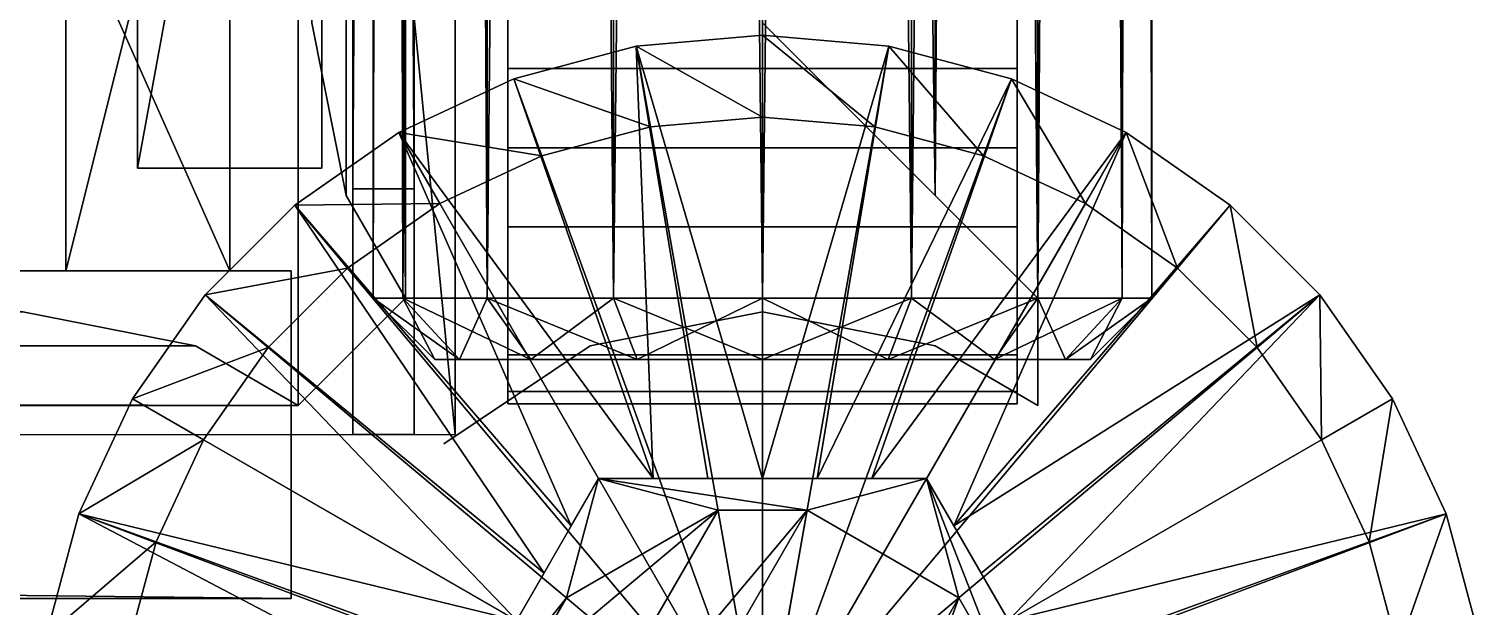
# Model space of a CAD drawing. Header units: centimetres. Extents: x -66.3 to 12.3, y -19.3 to 19.3.
# Drawn here: x 8.693 to 12.231, y -17.118 to -15.71 of the extents above; entities that cross this region are included whole.
import ezdxf

# ---------------------------------------------------------------- set-up
doc = ezdxf.new("R2010")
doc.units = ezdxf.units.CM
for name, color, linetype, true_color in [('chrom', 9, 'Continuous', 0xbebebe), ('Metall verzinkt', 8, 'Continuous', 0x6f6f6f), ('plastik schwarz', 250, 'Continuous', 0x282828), ('reinweiss', 254, 'Continuous', 0xdddddd), ('transparent', 7, 'Continuous', 0xfafafa)]:
    doc.layers.add(name, color=color, linetype=linetype, true_color=true_color)

# ---------------------------------------------------------------- blocks, each defined once
blk = doc.blocks.new('stdklemmhalter_19HIY991')
at = {"layer": 'Metall verzinkt'}
for points in [[(0, 0.85, -0.6215), (-0.1931, 0.8084, -0.6215), (-0.1931, 0.8084, 0.6215), (0, 0.85, 0.6215)], [(0.625, 0, -0.6215), (-0.1931, 0.8084, -0.6215), (0, 0.85, -0.6215)], [(0.625, 0, 0.6215), (0, 0.85, 0.6215), (-0.1931, 0.8084, 0.6215)], [(0.1931, 0.8084, -0.6215), (0, 0.85, -0.6215), (0, 0.85, 0.6215), (0.1931, 0.8084, 0.6215)], [(0.625, 0, -0.6215), (0, 0.85, -0.6215), (0.1931, 0.8084, -0.6215)], [(0.625, 0, 0.6215), (0.1931, 0.8084, 0.6215), (0, 0.85, 0.6215)], [(-0.1931, 0.8084, -0.6215), (-0.3674, 0.6877, -0.6215), (-0.3674, 0.6877, 0.6215), (-0.1931, 0.8084, 0.6215)], [(0.625, 0, -0.6215), (-0.3674, 0.6877, -0.6215), (-0.1931, 0.8084, -0.6215)], [(0.625, 0, 0.6215), (-0.1931, 0.8084, 0.6215), (-0.3674, 0.6877, 0.6215)], [(0.3674, 0.6877, -0.6215), (0.1931, 0.8084, -0.6215), (0.1931, 0.8084, 0.6215), (0.3674, 0.6877, 0.6215)], [(0.625, 0, -0.6215), (0.1931, 0.8084, -0.6215), (0.3674, 0.6877, -0.6215)], [(0.625, 0, 0.6215), (0.3674, 0.6877, 0.6215), (0.1931, 0.8084, 0.6215)], [(-0.3674, 0.6877, -0.6215), (-0.5056, 0.4996, -0.6215), (-0.5056, 0.4996, 0.6215), (-0.3674, 0.6877, 0.6215)], [(0.625, 0, -0.6215), (-0.5056, 0.4996, -0.6215), (-0.3674, 0.6877, -0.6215)], [(0.625, 0, 0.6215), (-0.3674, 0.6877, 0.6215), (-0.5056, 0.4996, 0.6215)], [(0.5056, 0.4996, -0.6215), (0.3674, 0.6877, -0.6215), (0.3674, 0.6877, 0.6215), (0.5056, 0.4996, 0.6215)], [(0.625, 0, -0.6215), (0.3674, 0.6877, -0.6215), (0.5056, 0.4996, -0.6215)], [(0.625, 0, 0.6215), (0.5056, 0.4996, 0.6215), (0.3674, 0.6877, 0.6215)], [(-0.5056, 0.4996, -0.6215), (-0.5944, 0.2627, -0.6215), (-0.5944, 0.2627, 0.6215), (-0.5056, 0.4996, 0.6215)], [(0.625, 0, -0.6215), (-0.5944, 0.2627, -0.6215), (-0.5056, 0.4996, -0.6215)], [(0.625, 0, 0.6215), (-0.5056, 0.4996, 0.6215), (-0.5944, 0.2627, 0.6215)], [(0.5944, 0.2627, -0.6215), (0.5056, 0.4996, -0.6215), (0.5056, 0.4996, 0.6215), (0.5944, 0.2627, 0.6215)], [(0.625, 0, -0.6215), (0.5056, 0.4996, -0.6215), (0.5944, 0.2627, -0.6215)], [(0.625, 0, 0.6215), (0.5944, 0.2627, 0.6215), (0.5056, 0.4996, 0.6215)], [(-0.5944, 0.2627, -0.6215), (-0.625, 0, -0.6215), (-0.625, 0, 0.6215), (-0.5944, 0.2627, 0.6215)], [(0.625, 0, -0.6215), (-0.625, 0, -0.6215), (-0.5944, 0.2627, -0.6215)], [(0.625, 0, 0.6215), (-0.5944, 0.2627, 0.6215), (-0.625, 0, 0.6215)], [(0.625, 0, -0.6215), (0.5944, 0.2627, -0.6215), (0.5944, 0.2627, 0.6215), (0.625, 0, 0.6215)], [(-0.625, 0, -0.6215), (-0.5944, -0.2627, -0.6215), (-0.5944, -0.2627, 0.6215), (-0.625, 0, 0.6215)], [(0.625, 0, -0.6215), (-0.5944, -0.2627, -0.6215), (-0.625, 0, -0.6215)], [(0.625, 0, 0.6215), (-0.625, 0, 0.6215), (-0.5944, -0.2627, 0.6215)], [(0.625, 0, -0.6215), (-0.5056, -0.4996, -0.6215), (-0.5944, -0.2627, -0.6215)], [(0.625, 0, 0.6215), (-0.5944, -0.2627, 0.6215), (-0.5056, -0.4996, 0.6215)], [(0.625, 0, -0.6215), (-0.3674, -0.6877, -0.6215), (-0.5056, -0.4996, -0.6215)], [(0.625, 0, 0.6215), (-0.5056, -0.4996, 0.6215), (-0.3674, -0.6877, 0.6215)], [(0.625, 0, -0.6215), (-0.1931, -0.8084, -0.6215), (-0.3674, -0.6877, -0.6215)], [(0.625, 0, 0.6215), (-0.3674, -0.6877, 0.6215), (-0.1931, -0.8084, 0.6215)], [(0.625, 0, -0.6215), (0, -0.85, -0.6215), (-0.1931, -0.8084, -0.6215)], [(0.625, 0, 0.6215), (-0.1931, -0.8084, 0.6215), (0, -0.85, 0.6215)], [(0.625, 0, -0.6215), (0.1931, -0.8084, -0.6215), (0, -0.85, -0.6215)], [(0.625, 0, 0.6215), (0, -0.85, 0.6215), (0.1931, -0.8084, 0.6215)], [(0.625, 0, -0.6215), (0.3674, -0.6877, -0.6215), (0.1931, -0.8084, -0.6215)], [(0.625, 0, 0.6215), (0.1931, -0.8084, 0.6215), (0.3674, -0.6877, 0.6215)], [(0.625, 0, -0.6215), (0.5056, -0.4996, -0.6215), (0.3674, -0.6877, -0.6215)], [(0.625, 0, 0.6215), (0.3674, -0.6877, 0.6215), (0.5056, -0.4996, 0.6215)], [(0.625, 0, -0.6215), (0.5944, -0.2627, -0.6215), (0.5056, -0.4996, -0.6215)], [(0.625, 0, 0.6215), (0.5056, -0.4996, 0.6215), (0.5944, -0.2627, 0.6215)], [(0.5944, -0.2627, -0.6215), (0.625, 0, -0.6215), (0.625, 0, 0.6215), (0.5944, -0.2627, 0.6215)], [(-0.5944, -0.2627, -0.6215), (-0.5056, -0.4996, -0.6215), (-0.5056, -0.4996, 0.6215), (-0.5944, -0.2627, 0.6215)], [(0.5056, -0.4996, -0.6215), (0.5944, -0.2627, -0.6215), (0.5944, -0.2627, 0.6215), (0.5056, -0.4996, 0.6215)], [(-0.5056, -0.4996, -0.6215), (-0.3674, -0.6877, -0.6215), (-0.3674, -0.6877, 0.6215), (-0.5056, -0.4996, 0.6215)], [(0.3674, -0.6877, -0.6215), (0.5056, -0.4996, -0.6215), (0.5056, -0.4996, 0.6215), (0.3674, -0.6877, 0.6215)], [(-0.3674, -0.6877, -0.6215), (-0.1931, -0.8084, -0.6215), (-0.1931, -0.8084, 0.6215), (-0.3674, -0.6877, 0.6215)], [(0.1931, -0.8084, -0.6215), (0.3674, -0.6877, -0.6215), (0.3674, -0.6877, 0.6215), (0.1931, -0.8084, 0.6215)], [(-0.1931, -0.8084, -0.6215), (0, -0.85, -0.6215), (0, -0.85, 0.6215), (-0.1931, -0.8084, 0.6215)], [(0, -0.85, -0.6215), (0.1931, -0.8084, -0.6215), (0.1931, -0.8084, 0.6215), (0, -0.85, 0.6215)]]:
    blk.add_3dface(points, dxfattribs=at)
blk = doc.blocks.new('GeometrySelector_19HIY994')
for points in [[(2.35, -16.3, 0.4), (2.35, 16.2, 0.4), (-0.85, 16.2, 0.4)], [(-0.85, -16.3, 0.4), (2.35, -16.3, 0.4), (-0.85, 16.2, 0.4)], [(-0.85, 16.2, 0.4), (-0.85, 16.2, -2.1), (-0.85, -8.8, -2.1)], [(-0.85, 16.2, 0.4), (-0.85, -8.8, -2.1), (-0.85, -8.8, 0.4)], [(-0.85, 16.2, -2.4), (-0.85, 15, -2.4), (-0.85, 14.7, -2.1)], [(-0.85, 16.2, -2.1), (-0.85, 16.2, -2.4), (-0.85, 14.7, -2.1)], [(-0.85, 14.7, -3.8), (-0.85, 15, -3.5), (-0.85, 16.2, -3.5)], [(-0.85, 14.7, -3.8), (-0.85, 16.2, -3.5), (-0.85, 16.2, -3.8)], [(-0.85, 16.2, -4.4), (-0.85, 15.6, -5), (-0.85, -8.2, -5)], [(-0.85, 16.2, -4.4), (-0.85, -8.2, -5), (-0.85, -8.8, -4.4)], [(-0.85, -8.8, -3.8), (-0.85, 16.2, -3.8), (-0.85, 16.2, -4.4)], [(-0.85, -8.8, -4.4), (-0.85, -8.8, -3.8), (-0.85, 16.2, -4.4)], [(-0.85, 16.2, -3.5), (-0.85, 15, -3.5), (-0.85, 15, -2.4)], [(-0.85, 16.2, -2.4), (-0.85, 16.2, -3.5), (-0.85, 15, -2.4)], [(-0.75, 16.2, -2.4), (-0.75, 15, -2.4), (-0.75, 14.7, -2.1)], [(-0.75, 16.2, -2.1), (-0.75, 16.2, -2.4), (-0.75, 14.7, -2.1)], [(-0.75, 14.7, -3.8), (-0.75, 15, -3.5), (-0.75, 16.2, -3.5)], [(-0.75, 14.7, -3.8), (-0.75, 16.2, -3.5), (-0.75, 16.2, -3.8)], [(-0.75, 16.2, -4.4), (-0.75, 16.2, -1.5), (-0.6, 16.2, -1.5)], [(-0.75, 16.2, -4.4), (-0.6, 16.2, -1.5), (-0.6, 16.2, -4.4)], [(-0.75, 16.2, -3.5), (-0.75, 15, -3.5), (-0.75, 15, -2.4)], [(-0.75, 16.2, -2.4), (-0.75, 16.2, -3.5), (-0.75, 15, -2.4)], [(-0.75, 16.2, -2.1), (-0.75, -8.8, -2.1), (-0.75, -8.8, -1.5)], [(-0.75, 16.2, -1.5), (-0.75, 16.2, -2.1), (-0.75, -8.8, -1.5)], [(-0.75, -8.8, -1.5), (-0.75, 15.6, -0.9), (-0.75, 16.2, -1.5)], [(-0.75, 16.2, -4.4), (-0.75, 15.6, -5), (-0.75, -8.8, -4.4)], [(-0.75, -8.8, -4.4), (-0.75, -8.8, -3.8), (-0.75, 16.2, -3.8)], [(-0.75, -8.8, -4.4), (-0.75, 16.2, -3.8), (-0.75, 16.2, -4.4)], [(-0.6, 14.7, -2.1), (-0.6, 15, -2.4), (-0.6, 16.2, -2.4)], [(-0.6, 14.7, -2.1), (-0.6, 16.2, -2.4), (-0.6, 16.2, -2.1)], [(-0.6, 16.2, -3.5), (-0.6, 15, -3.5), (-0.6, 14.7, -3.8)], [(-0.6, 16.2, -3.8), (-0.6, 16.2, -3.5), (-0.6, 14.7, -3.8)], [(-0.6, 15, -2.4), (-0.6, 15, -3.5), (-0.6, 16.2, -3.5)], [(-0.6, 15, -2.4), (-0.6, 16.2, -3.5), (-0.6, 16.2, -2.4)], [(-0.6, -8.8, -1.5), (-0.6, -8.8, -2.1), (-0.6, 16.2, -2.1)], [(-0.6, -8.8, -1.5), (-0.6, 16.2, -2.1), (-0.6, 16.2, -1.5)], [(-0.6, 16.2, -1.5), (-0.6, 15.6, -0.9), (-0.6, -8.8, -1.5)], [(-0.6, -8.8, -4.4), (-0.6, 15.6, -5), (-0.6, 16.2, -4.4)], [(-0.6, 16.2, -3.8), (-0.6, -8.8, -3.8), (-0.6, -8.8, -4.4)], [(-0.6, 16.2, -4.4), (-0.6, 16.2, -3.8), (-0.6, -8.8, -4.4)], [(-0.6, 15.6, -0.9), (-0.75, 15.6, -0.9), (-0.75, -8.2, -0.9)], [(-0.6, 15.6, -0.9), (-0.75, -8.2, -0.9), (-0.6, -8.2, -0.9)], [(-0.75, -8.8, -1.5), (-0.75, -8.2, -0.9), (-0.75, 15.6, -0.9)], [(-0.75, 15.6, -5), (-0.75, -8.2, -5), (-0.75, -8.8, -4.4)], [(-0.6, -8.2, -5), (-0.75, -8.2, -5), (-0.75, 15.6, -5)], [(-0.6, -8.2, -5), (-0.75, 15.6, -5), (-0.6, 15.6, -5)], [(-0.6, 15.6, -0.9), (-0.6, -8.2, -0.9), (-0.6, -8.8, -1.5)], [(-0.6, -8.8, -4.4), (-0.6, -8.2, -5), (-0.6, 15.6, -5)]]:
    blk.add_3dface(points)
blk = doc.blocks.new('einschubtuergelenk_r_19HIY99')
at = {"layer": 'chrom'}
blk.add_blockref('GeometrySelector_19HIY994', (0, 0), dxfattribs=at)
blk = doc.blocks.new('GeometrySelector_19HIY993')
for points in [[(0.2, 1, -2), (0.2, 0.4, -2.6), (-0.2, 0.4, -2.6)], [(0.2, 1, -2), (-0.2, 0.4, -2.6), (-0.2, 1, -2)], [(0.2, 1, -0.4), (0.2, 1, -2), (-0.2, 1, -2)], [(0.2, 1, -0.4), (-0.2, 1, -2), (-0.2, 1, -0.4)], [(-0.2, 1, -0.4), (-0.2, -1, -0.4), (0.2, -1, -0.4)], [(0.2, 1, -0.4), (-0.2, 1, -0.4), (0.2, -1, -0.4)], [(-0.2, 1, -2), (-0.2, 0.4, -2.6), (-0.2, 0.4, -0.4)], [(-0.2, 1, -0.4), (-0.2, 1, -2), (-0.2, 0.4, -0.4)], [(0.2, 0.4, -0.4), (0.2, 0.4, -2.6), (0.2, 1, -2)], [(0.2, 0.4, -0.4), (0.2, 1, -2), (0.2, 1, -0.4)], [(0.2, 0.4, -2.6), (0.2, -3.9, -2.6), (-0.2, -3.9, -2.6)], [(0.2, 0.4, -2.6), (-0.2, -3.9, -2.6), (-0.2, 0.4, -2.6)], [(-0.2, -1, -0.4), (-0.2, 0.4, -0.4), (-0.2, 0.4, -2.6)], [(-0.2, -1, -0.4), (-0.2, 0.4, -2.6), (-0.2, -1, -2.6)], [(0.2, 0.4, -2.6), (0.2, 0.4, -0.4), (0.2, -1, -0.4)], [(0.2, -1, -2.6), (0.2, 0.4, -2.6), (0.2, -1, -0.4)], [(0.2, -1, -1.3), (0.2, -1, -0.4), (-0.2, -1, -0.4)], [(0.2, -1, -1.3), (-0.2, -1, -0.4), (-0.2, -1, -1.3)], [(-0.2, -1, -1.3), (-0.2, -6.1, -1.3), (0.2, -6.1, -1.3)], [(0.2, -1, -1.3), (-0.2, -1, -1.3), (0.2, -6.1, -1.3)], [(-0.2, -1, -2.6), (-0.2, -3.9, -2.6), (-0.2, -3.9, -1.3)], [(-0.2, -1, -1.3), (-0.2, -1, -2.6), (-0.2, -3.9, -1.3)], [(0.2, -3.9, -1.3), (0.2, -3.9, -2.6), (0.2, -1, -2.6)], [(0.2, -3.9, -1.3), (0.2, -1, -2.6), (0.2, -1, -1.3)], [(0.2, -4.5, -3.2), (-0.2, -4.5, -3.2), (-0.2, -3.9, -2.6)], [(0.2, -4.5, -3.2), (-0.2, -3.9, -2.6), (0.2, -3.9, -2.6)], [(-0.2, -3.9, -2.6), (-0.2, -4.5, -3.2), (-0.2, -4.5, -1.3)], [(-0.2, -3.9, -1.3), (-0.2, -3.9, -2.6), (-0.2, -4.5, -1.3)], [(0.2, -4.5, -1.3), (0.2, -4.5, -3.2), (0.2, -3.9, -2.6)], [(0.2, -4.5, -1.3), (0.2, -3.9, -2.6), (0.2, -3.9, -1.3)], [(0.2, -4.5, -4.5), (0.2, -5.1, -5.1), (-0.2, -5.1, -5.1)], [(0.2, -4.5, -4.5), (-0.2, -5.1, -5.1), (-0.2, -4.5, -4.5)], [(0.2, -4.5, -3.2), (0.2, -4.5, -4.5), (-0.2, -4.5, -4.5)], [(0.2, -4.5, -3.2), (-0.2, -4.5, -4.5), (-0.2, -4.5, -3.2)], [(-0.2, -5.1, -1.3), (-0.2, -4.5, -1.3), (-0.2, -4.5, -4.5)], [(-0.2, -5.1, -1.3), (-0.2, -4.5, -4.5), (-0.2, -5.1, -5.1)], [(0.2, -4.5, -4.5), (0.2, -4.5, -1.3), (0.2, -5.1, -1.3)], [(0.2, -5.1, -5.1), (0.2, -4.5, -4.5), (0.2, -5.1, -1.3)], [(0.2, -6.1, -5.1), (-0.2, -6.1, -5.1), (-0.2, -5.1, -5.1)], [(0.2, -6.1, -5.1), (-0.2, -5.1, -5.1), (0.2, -5.1, -5.1)], [(-0.2, -5.1, -5.1), (-0.2, -6.1, -5.1), (-0.2, -6.1, -1.3)], [(-0.2, -5.1, -1.3), (-0.2, -5.1, -5.1), (-0.2, -6.1, -1.3)], [(0.2, -6.1, -1.3), (0.2, -6.1, -5.1), (0.2, -5.1, -5.1)], [(0.2, -6.1, -1.3), (0.2, -5.1, -5.1), (0.2, -5.1, -1.3)], [(-0.2, -6.1, -1.3), (-0.2, -6.1, -5.1), (0.2, -6.1, -5.1)], [(0.2, -6.1, -1.3), (-0.2, -6.1, -1.3), (0.2, -6.1, -5.1)]]:
    blk.add_3dface(points)
blk = doc.blocks.new('einschubtuerhalter_19HIY991')
at = {"layer": 'chrom'}
blk.add_blockref('GeometrySelector_19HIY993', (0, 0), dxfattribs=at)
blk = doc.blocks.new('GeometrySelector_19HIY995')
for points in [[(-36.35, 16.35, 0.4), (36.35, 16.35, 0.4), (36.35, 16.35, -0.4)], [(-36.35, 16.35, 0.4), (36.35, 16.35, -0.4), (-36.35, 16.35, -0.4)], [(-36.35, -16.35, -0.4), (-36.35, -16.35, 0.4), (-36.35, 16.35, 0.4)], [(-36.35, 16.35, -0.4), (-36.35, -16.35, -0.4), (-36.35, 16.35, 0.4)], [(36.35, -16.35, -0.4), (36.35, -16.35, 0.4), (-36.35, -16.35, 0.4)], [(-36.35, -16.35, -0.4), (36.35, -16.35, -0.4), (-36.35, -16.35, 0.4)]]:
    blk.add_3dface(points)
blk = doc.blocks.new('einschubtuer350_19HIY99')
at = {"layer": 'reinweiss'}
blk.add_blockref('GeometrySelector_19HIY995', (0, 0), dxfattribs=at)
blk = doc.blocks.new('GeometrySelector_19HIY996')
at = {"layer": 'plastik schwarz'}
for points in [[(0, 0.6928, 1.1), (0, 1.775, 0.6), (-0.3082, 1.748, 0.6)], [(0, 1.775, 0.2), (0, 1.575), (-0.3082, 1.748, 0.2)], [(0, 1.775, 0.6), (0, 1.775, 0.2), (-0.3082, 1.748, 0.2)], [(0, 1.775, 0.6), (-0.3082, 1.748, 0.2), (-0.3082, 1.748, 0.6)], [(0, 0.6928, 1.1), (0.3082, 1.748, 0.6), (0, 1.775, 0.6)], [(0.2735, 1.5511), (0, 1.575), (0, 1.775, 0.2)], [(0.3082, 1.748, 0.2), (0.2735, 1.5511), (0, 1.775, 0.2)], [(0.3082, 1.748, 0.6), (0.3082, 1.748, 0.2), (0, 1.775, 0.2)], [(0.3082, 1.748, 0.6), (0, 1.775, 0.2), (0, 1.775, 0.6)], [(-0.6071, 1.668, 0.6), (-0.2667, 0.6928, 1.1), (-0.3082, 1.748, 0.6)], [(-0.3082, 1.748, 0.2), (-0.2735, 1.5511), (-0.6071, 1.668, 0.2)], [(-0.3082, 1.748, 0.6), (-0.3082, 1.748, 0.2), (-0.6071, 1.668, 0.2)], [(-0.3082, 1.748, 0.6), (-0.6071, 1.668, 0.2), (-0.6071, 1.668, 0.6)], [(0, 0.6928, 1.1), (-0.3082, 1.748, 0.6), (-0.1333, 0.6928, 1.1)], [(-0.2667, 0.6928, 1.1), (-0.1333, 0.6928, 1.1), (-0.3082, 1.748, 0.6)], [(0, 1.575), (-0.2735, 1.5511), (-0.3082, 1.748, 0.2)], [(0, 0.6928, 1.1), (0.1333, 0.6928, 1.1), (0.3082, 1.748, 0.6)], [(0.1333, 0.6928, 1.1), (0.6071, 1.668, 0.6), (0.3082, 1.748, 0.6)], [(0.5387, 1.48), (0.2735, 1.5511), (0.3082, 1.748, 0.2)], [(0.6071, 1.668, 0.2), (0.5387, 1.48), (0.3082, 1.748, 0.2)], [(0.6071, 1.668, 0.6), (0.6071, 1.668, 0.2), (0.3082, 1.748, 0.2)], [(0.6071, 1.668, 0.6), (0.3082, 1.748, 0.2), (0.3082, 1.748, 0.6)], [(-0.2667, 0.6928, 1.1), (-0.6071, 1.668, 0.6), (-0.8875, 1.5372, 0.6)], [(-0.6071, 1.668, 0.2), (-0.5387, 1.48), (-0.8875, 1.5372, 0.2)], [(-0.6071, 1.668, 0.6), (-0.6071, 1.668, 0.2), (-0.8875, 1.5372, 0.2)], [(-0.6071, 1.668, 0.6), (-0.8875, 1.5372, 0.2), (-0.8875, 1.5372, 0.6)], [(-0.2735, 1.5511), (-0.5387, 1.48), (-0.6071, 1.668, 0.2)], [(0.1333, 0.6928, 1.1), (0.2667, 0.6928, 1.1), (0.6071, 1.668, 0.6)], [(0.2667, 0.6928, 1.1), (0.8875, 1.5372, 0.6), (0.6071, 1.668, 0.6)], [(0.7875, 1.364), (0.5387, 1.48), (0.6071, 1.668, 0.2)], [(0.8875, 1.5372, 0.2), (0.7875, 1.364), (0.6071, 1.668, 0.2)], [(0.8875, 1.5372, 0.6), (0.8875, 1.5372, 0.2), (0.6071, 1.668, 0.2)], [(0.8875, 1.5372, 0.6), (0.6071, 1.668, 0.2), (0.6071, 1.668, 0.6)], [(0, 0), (-0.2735, 1.5511), (0, 1.575)], [(0, 0), (0, 1.575), (0.2735, 1.5511)], [(-0.4667, 0.5774, 1.1), (-0.8875, 1.5372, 0.6), (-1.1409, 1.3597, 0.6)], [(-0.8875, 1.5372, 0.2), (-0.7875, 1.364), (-1.1409, 1.3597, 0.2)], [(-0.8875, 1.5372, 0.6), (-0.8875, 1.5372, 0.2), (-1.1409, 1.3597, 0.2)], [(-0.8875, 1.5372, 0.6), (-1.1409, 1.3597, 0.2), (-1.1409, 1.3597, 0.6)], [(-0.4667, 0.5774, 1.1), (-0.4, 0.6928, 1.1), (-0.8875, 1.5372, 0.6)], [(-0.2667, 0.6928, 1.1), (-0.8875, 1.5372, 0.6), (-0.4, 0.6928, 1.1)], [(-0.5387, 1.48), (-0.7875, 1.364), (-0.8875, 1.5372, 0.2)], [(0, 0), (-0.5387, 1.48), (-0.2735, 1.5511)], [(0, 0), (0.2735, 1.5511), (0.5387, 1.48)], [(0.2667, 0.6928, 1.1), (0.4, 0.6928, 1.1), (0.8875, 1.5372, 0.6)], [(0.4667, 0.5774, 1.1), (0.8875, 1.5372, 0.6), (0.4, 0.6928, 1.1)], [(0.4667, 0.5774, 1.1), (1.1409, 1.3597, 0.6), (0.8875, 1.5372, 0.6)], [(1.0124, 1.2065), (0.7875, 1.364), (0.8875, 1.5372, 0.2)], [(1.1409, 1.3597, 0.2), (1.0124, 1.2065), (0.8875, 1.5372, 0.2)], [(1.1409, 1.3597, 0.6), (1.1409, 1.3597, 0.2), (0.8875, 1.5372, 0.2)], [(1.1409, 1.3597, 0.6), (0.8875, 1.5372, 0.2), (0.8875, 1.5372, 0.6)], [(0, 0), (-0.7875, 1.364), (-0.5387, 1.48)], [(0, 0), (0.5387, 1.48), (0.7875, 1.364)], [(-0.5333, 0.4619, 1.1), (-1.1409, 1.3597, 0.6), (-1.3597, 1.1409, 0.6)], [(-1.1409, 1.3597, 0.2), (-1.0124, 1.2065), (-1.3597, 1.1409, 0.2)], [(-1.1409, 1.3597, 0.6), (-1.1409, 1.3597, 0.2), (-1.3597, 1.1409, 0.2)], [(-1.1409, 1.3597, 0.6), (-1.3597, 1.1409, 0.2), (-1.3597, 1.1409, 0.6)], [(-0.7875, 1.364), (-1.0124, 1.2065), (-1.1409, 1.3597, 0.2)], [(-0.5333, 0.4619, 1.1), (-0.4667, 0.5774, 1.1), (-1.1409, 1.3597, 0.6)], [(0, 0), (-1.0124, 1.2065), (-0.7875, 1.364)], [(0, 0), (0.7875, 1.364), (1.0124, 1.2065)], [(1.1409, 1.3597, 0.6), (0.4667, 0.5774, 1.1), (1.3597, 1.1409, 0.6)], [(1.2065, 1.0124), (1.0124, 1.2065), (1.1409, 1.3597, 0.2)], [(1.3597, 1.1409, 0.2), (1.2065, 1.0124), (1.1409, 1.3597, 0.2)], [(1.3597, 1.1409, 0.6), (1.3597, 1.1409, 0.2), (1.1409, 1.3597, 0.2)], [(1.3597, 1.1409, 0.6), (1.1409, 1.3597, 0.2), (1.1409, 1.3597, 0.6)], [(-1.0124, 1.2065), (-1.2065, 1.0124), (-1.3597, 1.1409, 0.2)], [(0, 0), (-1.2065, 1.0124), (-1.0124, 1.2065)], [(0, 0), (1.0124, 1.2065), (1.2065, 1.0124)], [(-0.6, 0.3464, 1.1), (-1.3597, 1.1409, 0.6), (-1.5372, 0.8875, 0.6)], [(-1.3597, 1.1409, 0.2), (-1.2065, 1.0124), (-1.5372, 0.8875, 0.2)], [(-1.3597, 1.1409, 0.6), (-1.3597, 1.1409, 0.2), (-1.5372, 0.8875, 0.2)], [(-1.3597, 1.1409, 0.6), (-1.5372, 0.8875, 0.2), (-1.5372, 0.8875, 0.6)], [(-0.6, 0.3464, 1.1), (-0.5333, 0.4619, 1.1), (-1.3597, 1.1409, 0.6)], [(0.4667, 0.5774, 1.1), (0.5333, 0.4619, 1.1), (1.3597, 1.1409, 0.6)], [(0.6, 0.3464, 1.1), (1.3597, 1.1409, 0.6), (0.5333, 0.4619, 1.1)], [(0.6, 0.3464, 1.1), (1.5372, 0.8875, 0.6), (1.3597, 1.1409, 0.6)], [(1.364, 0.7875), (1.2065, 1.0124), (1.3597, 1.1409, 0.2)], [(1.5372, 0.8875, 0.2), (1.364, 0.7875), (1.3597, 1.1409, 0.2)], [(1.5372, 0.8875, 0.6), (1.5372, 0.8875, 0.2), (1.3597, 1.1409, 0.2)], [(1.5372, 0.8875, 0.6), (1.3597, 1.1409, 0.2), (1.3597, 1.1409, 0.6)], [(-1.2065, 1.0124), (-1.364, 0.7875), (-1.5372, 0.8875, 0.2)], [(0, 0), (-1.364, 0.7875), (-1.2065, 1.0124)], [(0, 0), (1.2065, 1.0124), (1.364, 0.7875)], [(-0.6, 0.3464, 1.1), (-1.5372, 0.8875, 0.6), (-1.668, 0.6071, 0.6)], [(-1.5372, 0.8875, 0.2), (-1.364, 0.7875), (-1.668, 0.6071, 0.2)], [(-1.5372, 0.8875, 0.6), (-1.5372, 0.8875, 0.2), (-1.668, 0.6071, 0.2)], [(-1.5372, 0.8875, 0.6), (-1.668, 0.6071, 0.2), (-1.668, 0.6071, 0.6)], [(0.6, 0.3464, 1.1), (1.668, 0.6071, 0.6), (1.5372, 0.8875, 0.6)], [(1.48, 0.5387), (1.364, 0.7875), (1.5372, 0.8875, 0.2)], [(1.668, 0.6071, 0.2), (1.48, 0.5387), (1.5372, 0.8875, 0.2)], [(1.668, 0.6071, 0.6), (1.668, 0.6071, 0.2), (1.5372, 0.8875, 0.2)], [(1.668, 0.6071, 0.6), (1.5372, 0.8875, 0.2), (1.5372, 0.8875, 0.6)], [(-1.364, 0.7875), (-1.48, 0.5387), (-1.668, 0.6071, 0.2)], [(0, 0), (-1.48, 0.5387), (-1.364, 0.7875)], [(0, 0), (1.364, 0.7875), (1.48, 0.5387)], [(-0.4, 0.6928, 1.75), (-0.4, 0.6928, 1.1), (-0.8, 0, 1.1)], [(-0.4, 0.6928, 1.75), (-0.8, 0, 1.1), (-0.8, 0, 1.75)], [(-0.4788, 0.4017, 2), (-0.4, 0.6928, 1.75), (-0.8, 0, 1.75)], [(-0.4788, 0.4017, 2), (-0.1085, 0.6155, 2), (-0.4, 0.6928, 1.75)], [(0.4, 0.6928, 1.75), (0.4, 0.6928, 1.1), (-0.4, 0.6928, 1.1)], [(0.4, 0.6928, 1.75), (-0.4, 0.6928, 1.1), (-0.4, 0.6928, 1.75)], [(0.1085, 0.6155, 2), (0.4, 0.6928, 1.75), (-0.4, 0.6928, 1.75)], [(0.1085, 0.6155, 2), (-0.4, 0.6928, 1.75), (-0.1085, 0.6155, 2)], [(0.1085, 0.6155, 2), (0.4788, 0.4017, 2), (0.4, 0.6928, 1.75)], [(0.8, 0, 1.75), (0.8, 0, 1.1), (0.4, 0.6928, 1.1)], [(0.8, 0, 1.75), (0.4, 0.6928, 1.1), (0.4, 0.6928, 1.75)], [(0.5873, 0.2138, 2), (0.8, 0, 1.75), (0.4, 0.6928, 1.75)], [(0.5873, 0.2138, 2), (0.4, 0.6928, 1.75), (0.4788, 0.4017, 2)], [(-1.748, 0.3082, 0.6), (-0.7333, 0.1155, 1.1), (-1.668, 0.6071, 0.6)], [(-1.668, 0.6071, 0.2), (-1.48, 0.5387), (-1.748, 0.3082, 0.2)], [(-1.668, 0.6071, 0.6), (-1.668, 0.6071, 0.2), (-1.748, 0.3082, 0.2)], [(-1.668, 0.6071, 0.6), (-1.748, 0.3082, 0.2), (-1.748, 0.3082, 0.6)], [(-0.6, 0.3464, 1.1), (-1.668, 0.6071, 0.6), (-0.6667, 0.2309, 1.1)], [(-0.7333, 0.1155, 1.1), (-0.6667, 0.2309, 1.1), (-1.668, 0.6071, 0.6)], [(-0.5873, -0.2138, 2), (-0.4788, -0.4017, 2), (0.1085, 0.6155, 2)], [(-0.1085, 0.6155, 2), (-0.5873, -0.2138, 2), (0.1085, 0.6155, 2)], [(-0.5873, 0.2138, 2), (-0.5873, -0.2138, 2), (-0.1085, 0.6155, 2)], [(-0.4788, 0.4017, 2), (-0.5873, 0.2138, 2), (-0.1085, 0.6155, 2)], [(0.1085, 0.6155, 2), (-0.4788, -0.4017, 2), (-0.1085, -0.6155, 2)], [(0.1085, 0.6155, 2), (-0.1085, -0.6155, 2), (0.4788, 0.4017, 2)], [(0.6, 0.3464, 1.1), (0.6667, 0.2309, 1.1), (1.668, 0.6071, 0.6)], [(0.6667, 0.2309, 1.1), (1.748, 0.3082, 0.6), (1.668, 0.6071, 0.6)], [(1.5511, 0.2735), (1.48, 0.5387), (1.668, 0.6071, 0.2)], [(1.748, 0.3082, 0.2), (1.5511, 0.2735), (1.668, 0.6071, 0.2)], [(1.748, 0.3082, 0.6), (1.748, 0.3082, 0.2), (1.668, 0.6071, 0.2)], [(1.748, 0.3082, 0.6), (1.668, 0.6071, 0.2), (1.668, 0.6071, 0.6)], [(-1.48, 0.5387), (-1.5511, 0.2735), (-1.748, 0.3082, 0.2)], [(0, 0), (-1.5511, 0.2735), (-1.48, 0.5387)], [(0, 0), (1.48, 0.5387), (1.5511, 0.2735)], [(-0.4788, 0.4017, 2), (-0.8, 0, 1.75), (-0.5873, 0.2138, 2)], [(0.4788, 0.4017, 2), (-0.1085, -0.6155, 2), (0.1085, -0.6155, 2)], [(0.4788, 0.4017, 2), (0.1085, -0.6155, 2), (0.5873, 0.2138, 2)]]:
    blk.add_3dface(points, dxfattribs=at)
blk = doc.blocks.new('hallerfuss_19HIY993')
blk.add_blockref('GeometrySelector_19HIY996', (0, 0))
blk = doc.blocks.new('blech350_750_19HIY99')
at = {"layer": 'reinweiss'}
for points in [[(-36.367, -16.6289, 0.6717), (36.367, -16.6289, 0.6717), (36.367, 16.6289, 0.6718)], [(-36.367, 16.6289, 0.6718), (-36.367, -16.6289, 0.6717), (36.367, 16.6289, 0.6718)], [(36.367, 16.6289, 0.6718), (36.367, -16.6289, 0.6717), (-36.367, -16.6289, 0.6717)], [(36.367, 16.6289, 0.6718), (-36.367, -16.6289, 0.6717), (-36.367, 16.6289, 0.6718)], [(36.6289, -16.367, 0.6717), (36.6289, 16.367, 0.6718), (36.367, 16.6289, 0.6718)], [(36.367, -16.6289, 0.6717), (36.6289, -16.367, 0.6717), (36.367, 16.6289, 0.6718)], [(36.367, 16.6289, 0.6718), (36.6289, 16.367, 0.6718), (36.6289, -16.367, 0.6717)], [(36.367, 16.6289, 0.6718), (36.6289, -16.367, 0.6717), (36.367, -16.6289, 0.6717)], [(36.4837, 16.1162, 0.421), (36.6289, 16.367, 0.6718), (36.6289, -16.367, 0.6717)], [(36.6289, -16.367, 0.6717), (36.6289, 16.367, 0.6718), (36.4837, 16.1162, 0.421)], [(36.4837, 16.1162, 0.421), (36.4837, -16.1162, 0.421), (36.4, -15.6953, 0)], [(36.4, -15.6953, 0), (36.4837, -16.1162, 0.421), (36.4837, 16.1162, 0.421)], [(36.4837, -16.1162, 0.421), (36.4837, 16.1162, 0.421), (36.6289, -16.367, 0.6717)], [(36.6289, -16.367, 0.6717), (36.4837, 16.1162, 0.421), (36.4837, -16.1162, 0.421)], [(35.6953, -16.4, 0), (36.1162, -16.4837, 0.421), (-36.1162, -16.4837, 0.421)], [(-36.1162, -16.4837, 0.421), (36.1162, -16.4837, 0.421), (35.6953, -16.4, 0)], [(36.367, -16.6289, 0.6717), (-36.367, -16.6289, 0.6717), (-36.1162, -16.4837, 0.421)], [(-36.1162, -16.4837, 0.421), (-36.367, -16.6289, 0.6717), (36.367, -16.6289, 0.6717)], [(36.367, -16.6289, 0.6717), (-36.1162, -16.4837, 0.421), (36.1162, -16.4837, 0.421)], [(36.1162, -16.4837, 0.421), (-36.1162, -16.4837, 0.421), (36.367, -16.6289, 0.6717)]]:
    blk.add_3dface(points, dxfattribs=at)
blk = doc.blocks.new('GeometrySelector_19HIY998')
for points in [[(-0.5, -0.5, -0.5), (-0.5, 0.5, -0.5), (0.5, 0.5, -0.5)], [(0.5, 0.5, -0.5), (0.5, -0.5, -0.5), (-0.5, -0.5, -0.5)], [(-0.5, -0.5, -0.5), (-0.5, -0.5, 0.5), (-0.5, 0.5, 0.5)], [(-0.5, 0.5, 0.5), (-0.5, 0.5, -0.5), (-0.5, -0.5, -0.5)], [(0.5, 0.5, 0.5), (-0.5, 0.5, 0.5), (-0.5, -0.5, 0.5)], [(-0.5, -0.5, 0.5), (0.5, -0.5, 0.5), (0.5, 0.5, 0.5)], [(0.5, -0.5, -0.5), (0.5, 0.5, -0.5), (0.5, 0.5, 0.5)], [(0.5, 0.5, 0.5), (0.5, -0.5, 0.5), (0.5, -0.5, -0.5)], [(-0.5, -0.5, -0.5), (0.5, -0.5, -0.5), (0.5, -0.5, 0.5)], [(0.5, -0.5, 0.5), (-0.5, -0.5, 0.5), (-0.5, -0.5, -0.5)]]:
    blk.add_3dface(points)
blk = doc.blocks.new('blech350_750_19HIY991')
at = {"layer": 'reinweiss'}
for points in [[(-36.367, -16.6289, 0.6717), (36.367, -16.6289, 0.6717), (36.367, 16.6289, 0.6718)], [(-36.367, 16.6289, 0.6718), (-36.367, -16.6289, 0.6717), (36.367, 16.6289, 0.6718)], [(36.367, 16.6289, 0.6718), (36.367, -16.6289, 0.6717), (-36.367, -16.6289, 0.6717)], [(36.367, 16.6289, 0.6718), (-36.367, -16.6289, 0.6717), (-36.367, 16.6289, 0.6718)], [(36.6289, -16.367, 0.6717), (36.6289, 16.367, 0.6718), (36.367, 16.6289, 0.6718)], [(36.367, -16.6289, 0.6717), (36.6289, -16.367, 0.6717), (36.367, 16.6289, 0.6718)], [(36.367, 16.6289, 0.6718), (36.6289, 16.367, 0.6718), (36.6289, -16.367, 0.6717)], [(36.367, 16.6289, 0.6718), (36.6289, -16.367, 0.6717), (36.367, -16.6289, 0.6717)], [(36.4837, 16.1162, 0.421), (36.6289, 16.367, 0.6718), (36.6289, -16.367, 0.6717)], [(36.6289, -16.367, 0.6717), (36.6289, 16.367, 0.6718), (36.4837, 16.1162, 0.421)], [(36.4837, 16.1162, 0.421), (36.4837, -16.1162, 0.421), (36.4, -15.6953, 0)], [(36.4, -15.6953, 0), (36.4837, -16.1162, 0.421), (36.4837, 16.1162, 0.421)], [(36.4837, -16.1162, 0.421), (36.4837, 16.1162, 0.421), (36.6289, -16.367, 0.6717)], [(36.6289, -16.367, 0.6717), (36.4837, 16.1162, 0.421), (36.4837, -16.1162, 0.421)], [(35.6953, -16.4, 0), (36.1162, -16.4837, 0.421), (-36.1162, -16.4837, 0.421)], [(-36.1162, -16.4837, 0.421), (36.1162, -16.4837, 0.421), (35.6953, -16.4, 0)], [(36.367, -16.6289, 0.6717), (-36.367, -16.6289, 0.6717), (-36.1162, -16.4837, 0.421)], [(-36.1162, -16.4837, 0.421), (-36.367, -16.6289, 0.6717), (36.367, -16.6289, 0.6717)], [(36.367, -16.6289, 0.6717), (-36.1162, -16.4837, 0.421), (36.1162, -16.4837, 0.421)], [(36.1162, -16.4837, 0.421), (-36.1162, -16.4837, 0.421), (36.367, -16.6289, 0.6717)]]:
    blk.add_3dface(points, dxfattribs=at)
at = {"layer": 'transparent', "xscale": 0.45, "yscale": 2.45, "zscale": 0.5}
blk.add_blockref('GeometrySelector_19HIY998', (36.2, -14.825, 0.5), dxfattribs=at)
blk = doc.blocks.new('blech350_350_19HIY99')
at = {"layer": 'reinweiss'}
for points in [[(-16.367, 16.6289, 0.6718), (16.367, 16.6289, 0.6718), (16.1162, 16.4837, 0.421)], [(-16.367, 16.6289, 0.6718), (16.1162, 16.4837, 0.421), (-16.1162, 16.4837, 0.421)], [(-16.367, -16.6289, 0.6717), (16.367, -16.6289, 0.6717), (16.367, 16.6289, 0.6718)], [(-16.367, 16.6289, 0.6718), (-16.367, -16.6289, 0.6717), (16.367, 16.6289, 0.6718)], [(16.1162, 16.4837, 0.421), (16.367, 16.6289, 0.6718), (-16.367, 16.6289, 0.6718)], [(-16.1162, 16.4837, 0.421), (16.1162, 16.4837, 0.421), (-16.367, 16.6289, 0.6718)], [(16.367, 16.6289, 0.6718), (16.367, -16.6289, 0.6717), (-16.367, -16.6289, 0.6717)], [(16.367, 16.6289, 0.6718), (-16.367, -16.6289, 0.6717), (-16.367, 16.6289, 0.6718)], [(16.6289, -16.367, 0.6717), (16.6289, 16.367, 0.6718), (16.367, 16.6289, 0.6718)], [(16.367, -16.6289, 0.6717), (16.6289, -16.367, 0.6717), (16.367, 16.6289, 0.6718)], [(16.367, 16.6289, 0.6718), (16.6289, 16.367, 0.6718), (16.6289, -16.367, 0.6717)], [(16.367, 16.6289, 0.6718), (16.6289, -16.367, 0.6717), (16.367, -16.6289, 0.6717)], [(-15.6953, 16.4, 0), (-16.1162, 16.4837, 0.421), (16.1162, 16.4837, 0.421)], [(16.1162, 16.4837, 0.421), (-16.1162, 16.4837, 0.421), (-15.6953, 16.4, 0)], [(15.6953, 16.4, 0), (-15.6953, 16.4, 0), (16.1162, 16.4837, 0.421)], [(16.1162, 16.4837, 0.421), (-15.6953, 16.4, 0), (15.6953, 16.4, 0)], [(16.4837, 16.1162, 0.421), (16.6289, 16.367, 0.6718), (16.6289, -16.367, 0.6717)], [(16.6289, -16.367, 0.6717), (16.6289, 16.367, 0.6718), (16.4837, 16.1162, 0.421)], [(16.4837, 16.1162, 0.421), (16.4837, -16.1162, 0.421), (16.4, -15.6953, 0)], [(16.4837, 16.1162, 0.421), (16.4, -15.6953, 0), (16.4, 15.6953, 0)], [(16.4, -15.6953, 0), (16.4837, -16.1162, 0.421), (16.4837, 16.1162, 0.421)], [(16.4, 15.6953, 0), (16.4, -15.6953, 0), (16.4837, 16.1162, 0.421)], [(16.4837, -16.1162, 0.421), (16.4837, 16.1162, 0.421), (16.6289, -16.367, 0.6717)], [(16.6289, -16.367, 0.6717), (16.4837, 16.1162, 0.421), (16.4837, -16.1162, 0.421)], [(16.4837, 15.2743, -0.421), (16.4, 15.6953, 0), (16.4, -15.6953, 0)], [(16.4, -15.6953, 0), (16.4, 15.6953, 0), (16.4837, 15.2743, -0.421)], [(16.4837, -15.2743, -0.421), (16.4837, 15.2743, -0.421), (16.4, -15.6953, 0)], [(16.4, -15.6953, 0), (16.4837, 15.2743, -0.421), (16.4837, -15.2743, -0.421)], [(16.4837, 15.2743, -0.421), (16.4837, -15.2743, -0.421), (16.7222, -14.9175, -0.7778)], [(16.4837, 15.2743, -0.421), (16.7222, -14.9175, -0.7778), (16.7222, 14.9175, -0.7778)], [(16.7222, -14.9175, -0.7778), (16.4837, -15.2743, -0.421), (16.4837, 15.2743, -0.421)], [(16.7222, 14.9175, -0.7778), (16.7222, -14.9175, -0.7778), (16.4837, 15.2743, -0.421)], [(15.6953, -16.4, 0), (16.1162, -16.4837, 0.421), (-16.1162, -16.4837, 0.421)], [(-16.1162, -16.4837, 0.421), (16.1162, -16.4837, 0.421), (15.6953, -16.4, 0)], [(16.367, -16.6289, 0.6717), (-16.367, -16.6289, 0.6717), (-16.1162, -16.4837, 0.421)], [(-16.1162, -16.4837, 0.421), (-16.367, -16.6289, 0.6717), (16.367, -16.6289, 0.6717)], [(16.367, -16.6289, 0.6717), (-16.1162, -16.4837, 0.421), (16.1162, -16.4837, 0.421)], [(16.1162, -16.4837, 0.421), (-16.1162, -16.4837, 0.421), (16.367, -16.6289, 0.6717)]]:
    blk.add_3dface(points, dxfattribs=at)
blk = doc.blocks.new('GeometrySelector_19HIY9912')
for points in [[(-0.95, 16.367, 0), (-0.877686, 16.367, 0.363549), (-0.739104, 16.517, 0.306147)], [(-0.8, 16.517, 0), (-0.95, 16.367, 0), (-0.739104, 16.517, 0.306147)], [(-0.877686, 16.367, -0.363549), (-0.95, 16.367, 0), (-0.8, 16.517, 0)], [(-0.877686, 16.367, 0.363549), (-0.671751, 16.367, 0.671751), (-0.565685, 16.517, 0.565685)], [(-0.739104, 16.517, 0.306147), (-0.877686, 16.367, 0.363549), (-0.565685, 16.517, 0.565685)], [(-0.739104, 16.517, -0.306147), (-0.877686, 16.367, -0.363549), (-0.8, 16.517, 0)], [(-0.671751, 16.367, -0.671751), (-0.877686, 16.367, -0.363549), (-0.739104, 16.517, -0.306147)], [(-0.565685, 16.517, -0.565685), (-0.671751, 16.367, -0.671751), (-0.739104, 16.517, -0.306147)], [(-0.671751, 16.367, 0.671751), (-0.363549, 16.367, 0.877686), (-0.306147, 16.517, 0.739104)], [(-0.565685, 16.517, 0.565685), (-0.671751, 16.367, 0.671751), (-0.306147, 16.517, 0.739104)], [(-0.363549, 16.367, -0.877686), (-0.671751, 16.367, -0.671751), (-0.565685, 16.517, -0.565685)], [(-0.306147, 16.517, -0.739104), (-0.363549, 16.367, -0.877686), (-0.565685, 16.517, -0.565685)], [(-0.363549, 16.367, 0.877686), (0, 16.367, 0.95), (0, 16.517, 0.8)], [(-0.306147, 16.517, 0.739104), (-0.363549, 16.367, 0.877686), (0, 16.517, 0.8)], [(0, 16.367, -0.95), (-0.363549, 16.367, -0.877686), (-0.306147, 16.517, -0.739104)], [(0, 16.517, -0.8), (0, 16.367, -0.95), (-0.306147, 16.517, -0.739104)], [(0.363549, 16.367, -0.877686), (0, 16.367, -0.95), (0, 16.517, -0.8)], [(0.306147, 16.517, -0.739104), (0.363549, 16.367, -0.877686), (0, 16.517, -0.8)], [(0, 16.367, 0.95), (0.363549, 16.367, 0.877686), (0.306147, 16.517, 0.739104)], [(0, 16.517, 0.8), (0, 16.367, 0.95), (0.306147, 16.517, 0.739104)], [(0.671751, 16.367, -0.671751), (0.363549, 16.367, -0.877686), (0.306147, 16.517, -0.739104)], [(0.565685, 16.517, -0.565685), (0.671751, 16.367, -0.671751), (0.306147, 16.517, -0.739104)], [(0.306147, 16.517, 0.739104), (0.363549, 16.367, 0.877686), (0.565685, 16.517, 0.565685)], [(0.363549, 16.367, 0.877686), (0.671751, 16.367, 0.671751), (0.565685, 16.517, 0.565685)], [(0.877686, 16.367, -0.363549), (0.671751, 16.367, -0.671751), (0.565685, 16.517, -0.565685)], [(0.739104, 16.517, -0.306147), (0.877686, 16.367, -0.363549), (0.565685, 16.517, -0.565685)], [(0.565685, 16.517, 0.565685), (0.671751, 16.367, 0.671751), (0.739104, 16.517, 0.306147)], [(0.671751, 16.367, 0.671751), (0.877686, 16.367, 0.363549), (0.739104, 16.517, 0.306147)], [(0.95, 16.367, 0), (0.877686, 16.367, -0.363549), (0.739104, 16.517, -0.306147)], [(0.8, 16.517, 0), (0.95, 16.367, 0), (0.739104, 16.517, -0.306147)], [(0.739104, 16.517, 0.306147), (0.877686, 16.367, 0.363549), (0.8, 16.517, 0)], [(0.877686, 16.367, 0.363549), (0.95, 16.367, 0), (0.8, 16.517, 0)], [(-0.877686, 16.367, 0.363549), (-0.95, 16.367, 0), (-0.95, -16.367, 0)], [(-0.877686, 16.367, 0.363549), (-0.95, -16.367, 0), (-0.877686, -16.367, 0.363549)], [(-0.95, 16.367, 0), (-0.877686, 16.367, -0.363549), (-0.877686, -16.367, -0.363549)], [(-0.95, 16.367, 0), (-0.877686, -16.367, -0.363549), (-0.95, -16.367, 0)], [(-0.671751, 16.367, 0.671751), (-0.877686, 16.367, 0.363549), (-0.877686, -16.367, 0.363549)], [(-0.671751, 16.367, 0.671751), (-0.877686, -16.367, 0.363549), (-0.671751, -16.367, 0.671751)], [(-0.877686, 16.367, -0.363549), (-0.671751, 16.367, -0.671751), (-0.671751, -16.367, -0.671751)], [(-0.877686, 16.367, -0.363549), (-0.671751, -16.367, -0.671751), (-0.877686, -16.367, -0.363549)], [(-0.363549, 16.367, 0.877686), (-0.671751, 16.367, 0.671751), (-0.671751, -16.367, 0.671751)], [(-0.363549, 16.367, 0.877686), (-0.671751, -16.367, 0.671751), (-0.363549, -16.367, 0.877686)], [(-0.671751, 16.367, -0.671751), (-0.363549, 16.367, -0.877686), (-0.363549, -16.367, -0.877686)], [(-0.671751, 16.367, -0.671751), (-0.363549, -16.367, -0.877686), (-0.671751, -16.367, -0.671751)], [(0, 16.367, 0.95), (-0.363549, 16.367, 0.877686), (-0.363549, -16.367, 0.877686)], [(0, 16.367, 0.95), (-0.363549, -16.367, 0.877686), (0, -16.367, 0.95)], [(-0.363549, 16.367, -0.877686), (0, 16.367, -0.95), (0, -16.367, -0.95)], [(-0.363549, 16.367, -0.877686), (0, -16.367, -0.95), (-0.363549, -16.367, -0.877686)], [(0, 16.367, -0.95), (0.363549, 16.367, -0.877686), (0.363549, -16.367, -0.877686)], [(0, 16.367, -0.95), (0.363549, -16.367, -0.877686), (0, -16.367, -0.95)], [(0.363549, 16.367, 0.877686), (0, 16.367, 0.95), (0, -16.367, 0.95)], [(0.363549, 16.367, 0.877686), (0, -16.367, 0.95), (0.363549, -16.367, 0.877686)], [(0.363549, 16.367, -0.877686), (0.671751, 16.367, -0.671751), (0.671751, -16.367, -0.671751)], [(0.363549, 16.367, -0.877686), (0.671751, -16.367, -0.671751), (0.363549, -16.367, -0.877686)], [(0.671751, 16.367, 0.671751), (0.363549, 16.367, 0.877686), (0.363549, -16.367, 0.877686)], [(0.671751, 16.367, 0.671751), (0.363549, -16.367, 0.877686), (0.671751, -16.367, 0.671751)], [(0.671751, 16.367, -0.671751), (0.877686, 16.367, -0.363549), (0.877686, -16.367, -0.363549)], [(0.671751, 16.367, -0.671751), (0.877686, -16.367, -0.363549), (0.671751, -16.367, -0.671751)], [(0.877686, 16.367, 0.363549), (0.671751, 16.367, 0.671751), (0.671751, -16.367, 0.671751)], [(0.877686, 16.367, 0.363549), (0.671751, -16.367, 0.671751), (0.877686, -16.367, 0.363549)], [(0.877686, 16.367, -0.363549), (0.95, 16.367, 0), (0.95, -16.367, 0)], [(0.877686, 16.367, -0.363549), (0.95, -16.367, 0), (0.877686, -16.367, -0.363549)], [(0.95, 16.367, 0), (0.877686, 16.367, 0.363549), (0.877686, -16.367, 0.363549)], [(0.95, 16.367, 0), (0.877686, -16.367, 0.363549), (0.95, -16.367, 0)], [(-0.739104, -16.517, 0.306147), (-0.877686, -16.367, 0.363549), (-0.95, -16.367, 0)], [(-0.739104, -16.517, 0.306147), (-0.95, -16.367, 0), (-0.8, -16.517, 0)], [(-0.8, -16.517, 0), (-0.95, -16.367, 0), (-0.877686, -16.367, -0.363549)], [(-0.565685, -16.517, 0.565685), (-0.671751, -16.367, 0.671751), (-0.877686, -16.367, 0.363549)], [(-0.565685, -16.517, 0.565685), (-0.877686, -16.367, 0.363549), (-0.739104, -16.517, 0.306147)], [(-0.8, -16.517, 0), (-0.877686, -16.367, -0.363549), (-0.739104, -16.517, -0.306147)], [(-0.739104, -16.517, -0.306147), (-0.877686, -16.367, -0.363549), (-0.671751, -16.367, -0.671751)], [(-0.739104, -16.517, -0.306147), (-0.671751, -16.367, -0.671751), (-0.565685, -16.517, -0.565685)], [(-0.306147, -16.517, 0.739104), (-0.363549, -16.367, 0.877686), (-0.671751, -16.367, 0.671751)], [(-0.306147, -16.517, 0.739104), (-0.671751, -16.367, 0.671751), (-0.565685, -16.517, 0.565685)], [(-0.565685, -16.517, -0.565685), (-0.671751, -16.367, -0.671751), (-0.363549, -16.367, -0.877686)], [(-0.565685, -16.517, -0.565685), (-0.363549, -16.367, -0.877686), (-0.306147, -16.517, -0.739104)], [(0, -16.517, 0.8), (0, -16.367, 0.95), (-0.363549, -16.367, 0.877686)], [(0, -16.517, 0.8), (-0.363549, -16.367, 0.877686), (-0.306147, -16.517, 0.739104)], [(-0.306147, -16.517, -0.739104), (-0.363549, -16.367, -0.877686), (0, -16.367, -0.95)], [(-0.306147, -16.517, -0.739104), (0, -16.367, -0.95), (0, -16.517, -0.8)], [(0, -16.517, -0.8), (0, -16.367, -0.95), (0.363549, -16.367, -0.877686)], [(0, -16.517, -0.8), (0.363549, -16.367, -0.877686), (0.306147, -16.517, -0.739104)], [(0.306147, -16.517, 0.739104), (0.363549, -16.367, 0.877686), (0, -16.367, 0.95)], [(0.306147, -16.517, 0.739104), (0, -16.367, 0.95), (0, -16.517, 0.8)], [(0.306147, -16.517, -0.739104), (0.363549, -16.367, -0.877686), (0.671751, -16.367, -0.671751)], [(0.306147, -16.517, -0.739104), (0.671751, -16.367, -0.671751), (0.565685, -16.517, -0.565685)], [(0.565685, -16.517, 0.565685), (0.363549, -16.367, 0.877686), (0.306147, -16.517, 0.739104)], [(0.565685, -16.517, 0.565685), (0.671751, -16.367, 0.671751), (0.363549, -16.367, 0.877686)], [(0.565685, -16.517, -0.565685), (0.671751, -16.367, -0.671751), (0.877686, -16.367, -0.363549)], [(0.565685, -16.517, -0.565685), (0.877686, -16.367, -0.363549), (0.739104, -16.517, -0.306147)], [(0.739104, -16.517, 0.306147), (0.671751, -16.367, 0.671751), (0.565685, -16.517, 0.565685)], [(0.739104, -16.517, 0.306147), (0.877686, -16.367, 0.363549), (0.671751, -16.367, 0.671751)], [(0.739104, -16.517, -0.306147), (0.877686, -16.367, -0.363549), (0.95, -16.367, 0)], [(0.739104, -16.517, -0.306147), (0.95, -16.367, 0), (0.8, -16.517, 0)], [(0.8, -16.517, 0), (0.877686, -16.367, 0.363549), (0.739104, -16.517, 0.306147)], [(0.8, -16.517, 0), (0.95, -16.367, 0), (0.877686, -16.367, 0.363549)]]:
    blk.add_3dface(points)
blk = doc.blocks.new('rohr350_19HIY991')
at = {"layer": 'chrom'}
blk.add_blockref('GeometrySelector_19HIY9912', (0, 0), dxfattribs=at)
blk = doc.blocks.new('rohr350_19HIY992')
at = {"layer": 'chrom'}
blk.add_blockref('GeometrySelector_19HIY9912', (0, 0), dxfattribs=at)

msp = doc.modelspace()

# ---------------------------------------------------------------- block references
for name, p in [('blech350_750_19HIY99', (-27.0171, 0, 38)), ('blech350_750_19HIY991', (-27.0171, 0, 3)), ('rohr350_19HIY992', (10.4829, 0, 3)), ('hallerfuss_19HIY993', (10.4829, -17.5))]:
    msp.add_blockref(name, p)
at = {"extrusion": (1, 6.12323e-17, 3.7494e-33), "rotation": 180}
for name, p in [('blech350_350_19HIY99', (0, 20.5, 10.4829)), ('stdklemmhalter_19HIY991', (-16, 35, 10.4829))]:
    msp.add_blockref(name, p, dxfattribs=at)
at = {"extrusion": (0, 1.22465e-16, -1), "rotation": 180}
msp.add_blockref('rohr350_19HIY991', (-10.4829, 0, -38), dxfattribs=at)
at = {"rotation": 180}
msp.add_blockref('einschubtuergelenk_r_19HIY99', (8.8829, -0.5, 36.6), dxfattribs=at)
at = {"extrusion": (0, -1, 6.12323e-17), "rotation": 180}
for name, p in [('einschubtuer350_19HIY99', (-27.0171, 20.6, 16.7)), ('einschubtuerhalter_19HIY991', (8.9829, 31.6, 16.7))]:
    msp.add_blockref(name, p, dxfattribs=at)

doc.saveas('drawing.dxf')
